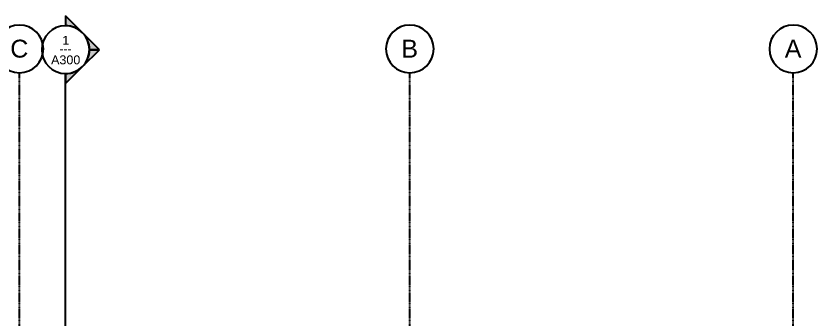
# Model space of a CAD drawing. Header units: inches. Extents: x 1275 to 2881, y -101 to 461.
# Drawn here: x 1787 to 2320, y 258 to 461 of the extents above; entities that cross this region are included whole.
import ezdxf

# ---------------------------------------------------------------- set-up
doc = ezdxf.new("R2010")
doc.units = ezdxf.units.IN
doc.header["$MEASUREMENT"] = 0
doc.linetypes.add('Grid Line 1_2_', pattern=[0.875, 0.5, -0.125, 0.125, -0.125])
for name, color, linetype, lineweight in [('G-ANNO-SYMB', 111, 'Continuous', 9), ('G-ANNO-SYMB-1', 111, 'Continuous', 30), ('S-GRID-1', 1, 'Grid Line 1_2_', 30), ('S-GRID-IDEN', 1, 'Continuous', 30), ('S-GRID-IDEN-1', 1, 'Continuous', 9)]:
    doc.layers.add(name, color=color, linetype=linetype, lineweight=lineweight)
doc.styles.add('Arial', font='arial.ttf', dxfattribs={"height": 6})
doc.styles.add('Arial_1', font='arial.ttf', dxfattribs={"height": 12})
doc.styles.add('Century Gothic', font='ufonts.com_century-gothic.ttf', dxfattribs={"height": 6})

# ---------------------------------------------------------------- blocks, each defined once
blk = doc.blocks.new('Section - Section Head - Filled-22785-BUILDING SECTION - EAST_WEST _ PREP KITCHEN - LOOKING SOUTH')
at = {"layer": 'G-ANNO-SYMB'}
h = blk.add_hatch(color=256, dxfattribs=at)
edge = h.paths.add_edge_path(flags=0)
edge.add_arc((1820.42, 438.12), 16.02, 47.9216, 90)
edge.add_line((1820.42, 454.14), (1820.42, 460.75))
edge.add_line((1820.42, 460.75), (1831.15, 450.01))
h = blk.add_hatch(color=256, dxfattribs=at)
edge = h.paths.add_edge_path(flags=0)
edge.add_line((1831.73, 449.44), (1843.04, 438.12))
edge.add_line((1843.04, 438.12), (1836.42, 438.12))
edge.add_arc((1820.42, 438.12), 16, 0, 45)
h = blk.add_hatch(color=256, dxfattribs=at)
edge = h.paths.add_edge_path(flags=0)
edge.add_arc((1820.42, 438.12), 16, 315, 360)
edge.add_line((1836.42, 438.12), (1843.04, 438.12))
edge.add_line((1843.04, 438.12), (1831.73, 426.81))
h = blk.add_hatch(color=256, dxfattribs=at)
edge = h.paths.add_edge_path(flags=0)
edge.add_line((1831.15, 426.23), (1820.42, 415.49))
edge.add_line((1820.42, 415.49), (1820.42, 422.1))
edge.add_arc((1820.42, 438.12), 16.02, 270, 312.0784)
at = {"layer": 'G-ANNO-SYMB-1'}
for p, q in [((1831.15, 450.01), (1820.42, 460.75)), ((1820.42, 460.75), (1820.42, 454.14)), ((1843.04, 438.12), (1831.73, 449.44)), ((1831.73, 426.81), (1843.04, 438.12)), ((1836.42, 438.12), (1843.04, 438.12)), ((1843.04, 438.12), (1836.42, 438.12)), ((1820.42, 415.49), (1831.15, 426.23)), ((1820.42, 422.1), (1820.42, 415.49))]:
    blk.add_line(p, q, dxfattribs=at)
for centre, radius, start, end in [((1820.42, 438.14), 16, 90, 270), ((1820.42, 438.14), 16, 270, 90), ((1820.42, 438.12), 16.02, 47.9216, 90), ((1820.42, 438.12), 16, 0, 45), ((1820.42, 438.12), 16, 315, 360), ((1820.42, 438.12), 16.02, 270, 312.0784)]:
    blk.add_arc(centre, radius, start, end, dxfattribs=at)
blk = doc.blocks.new('Grid - Grid Head - Circle-50561-BUILDING SECTION - EAST_WEST _ PREP KITCHEN - LOOKING SOUTH')
at = {"layer": 'S-GRID-IDEN'}
for start, end in [(0, 180), (180, 360)]:
    blk.add_arc((2307.83, 438.62), 16, start, end, dxfattribs=at)

msp = doc.modelspace()

# ---------------------------------------------------------------- linework, layer by layer
at = {"layer": 'G-ANNO-SYMB-1'}
msp.add_line((1820.42, -36.95), (1820.42, 422.12), dxfattribs=at)
at = {"layer": 'S-GRID-1'}
for p, q in [((1789.54, -101.45), (1789.54, 422.62)), ((2051, -101.45), (2051, 422.62)), ((2307.83, -101.45), (2307.83, 422.62))]:
    msp.add_line(p, q, dxfattribs=at)

# ---------------------------------------------------------------- block references
at = {"layer": 'G-ANNO-SYMB-1'}
msp.add_blockref('Section - Section Head - Filled-22785-BUILDING SECTION - EAST_WEST _ PREP KITCHEN - LOOKING SOUTH', (0, 0), dxfattribs=at)
at = {"layer": 'S-GRID-IDEN'}
for p in [(-518.29, 0), (-256.83, 0), (0, 0)]:
    msp.add_blockref('Grid - Grid Head - Circle-50561-BUILDING SECTION - EAST_WEST _ PREP KITCHEN - LOOKING SOUTH', p, dxfattribs=at)

# ---------------------------------------------------------------- texts
at = {"layer": 'G-ANNO-SYMB', "char_height": 6, "attachment_point": 1}
for s, insert, width, style in [('1', (1818.2, 447.39), 5.656, 'Arial'), ('---', (1816.43, 441.72), 10.302, 'Century Gothic'), ('A300', (1810.71, 434.3), 23.836, 'Arial')]:
    msp.add_mtext(s, dxfattribs=dict(at, insert=insert, width=width, style=style))
at = {"layer": 'S-GRID-IDEN-1', "char_height": 12, "attachment_point": 1, "style": 'Arial_1'}
for s, insert, width in [('C', (1783.36, 444.81), 14.746), ('B', (2045.33, 444.81), 13.534), ('A', (2302.16, 444.81), 13.534)]:
    msp.add_mtext(s, dxfattribs=dict(at, insert=insert, width=width))

doc.saveas('drawing.dxf')
